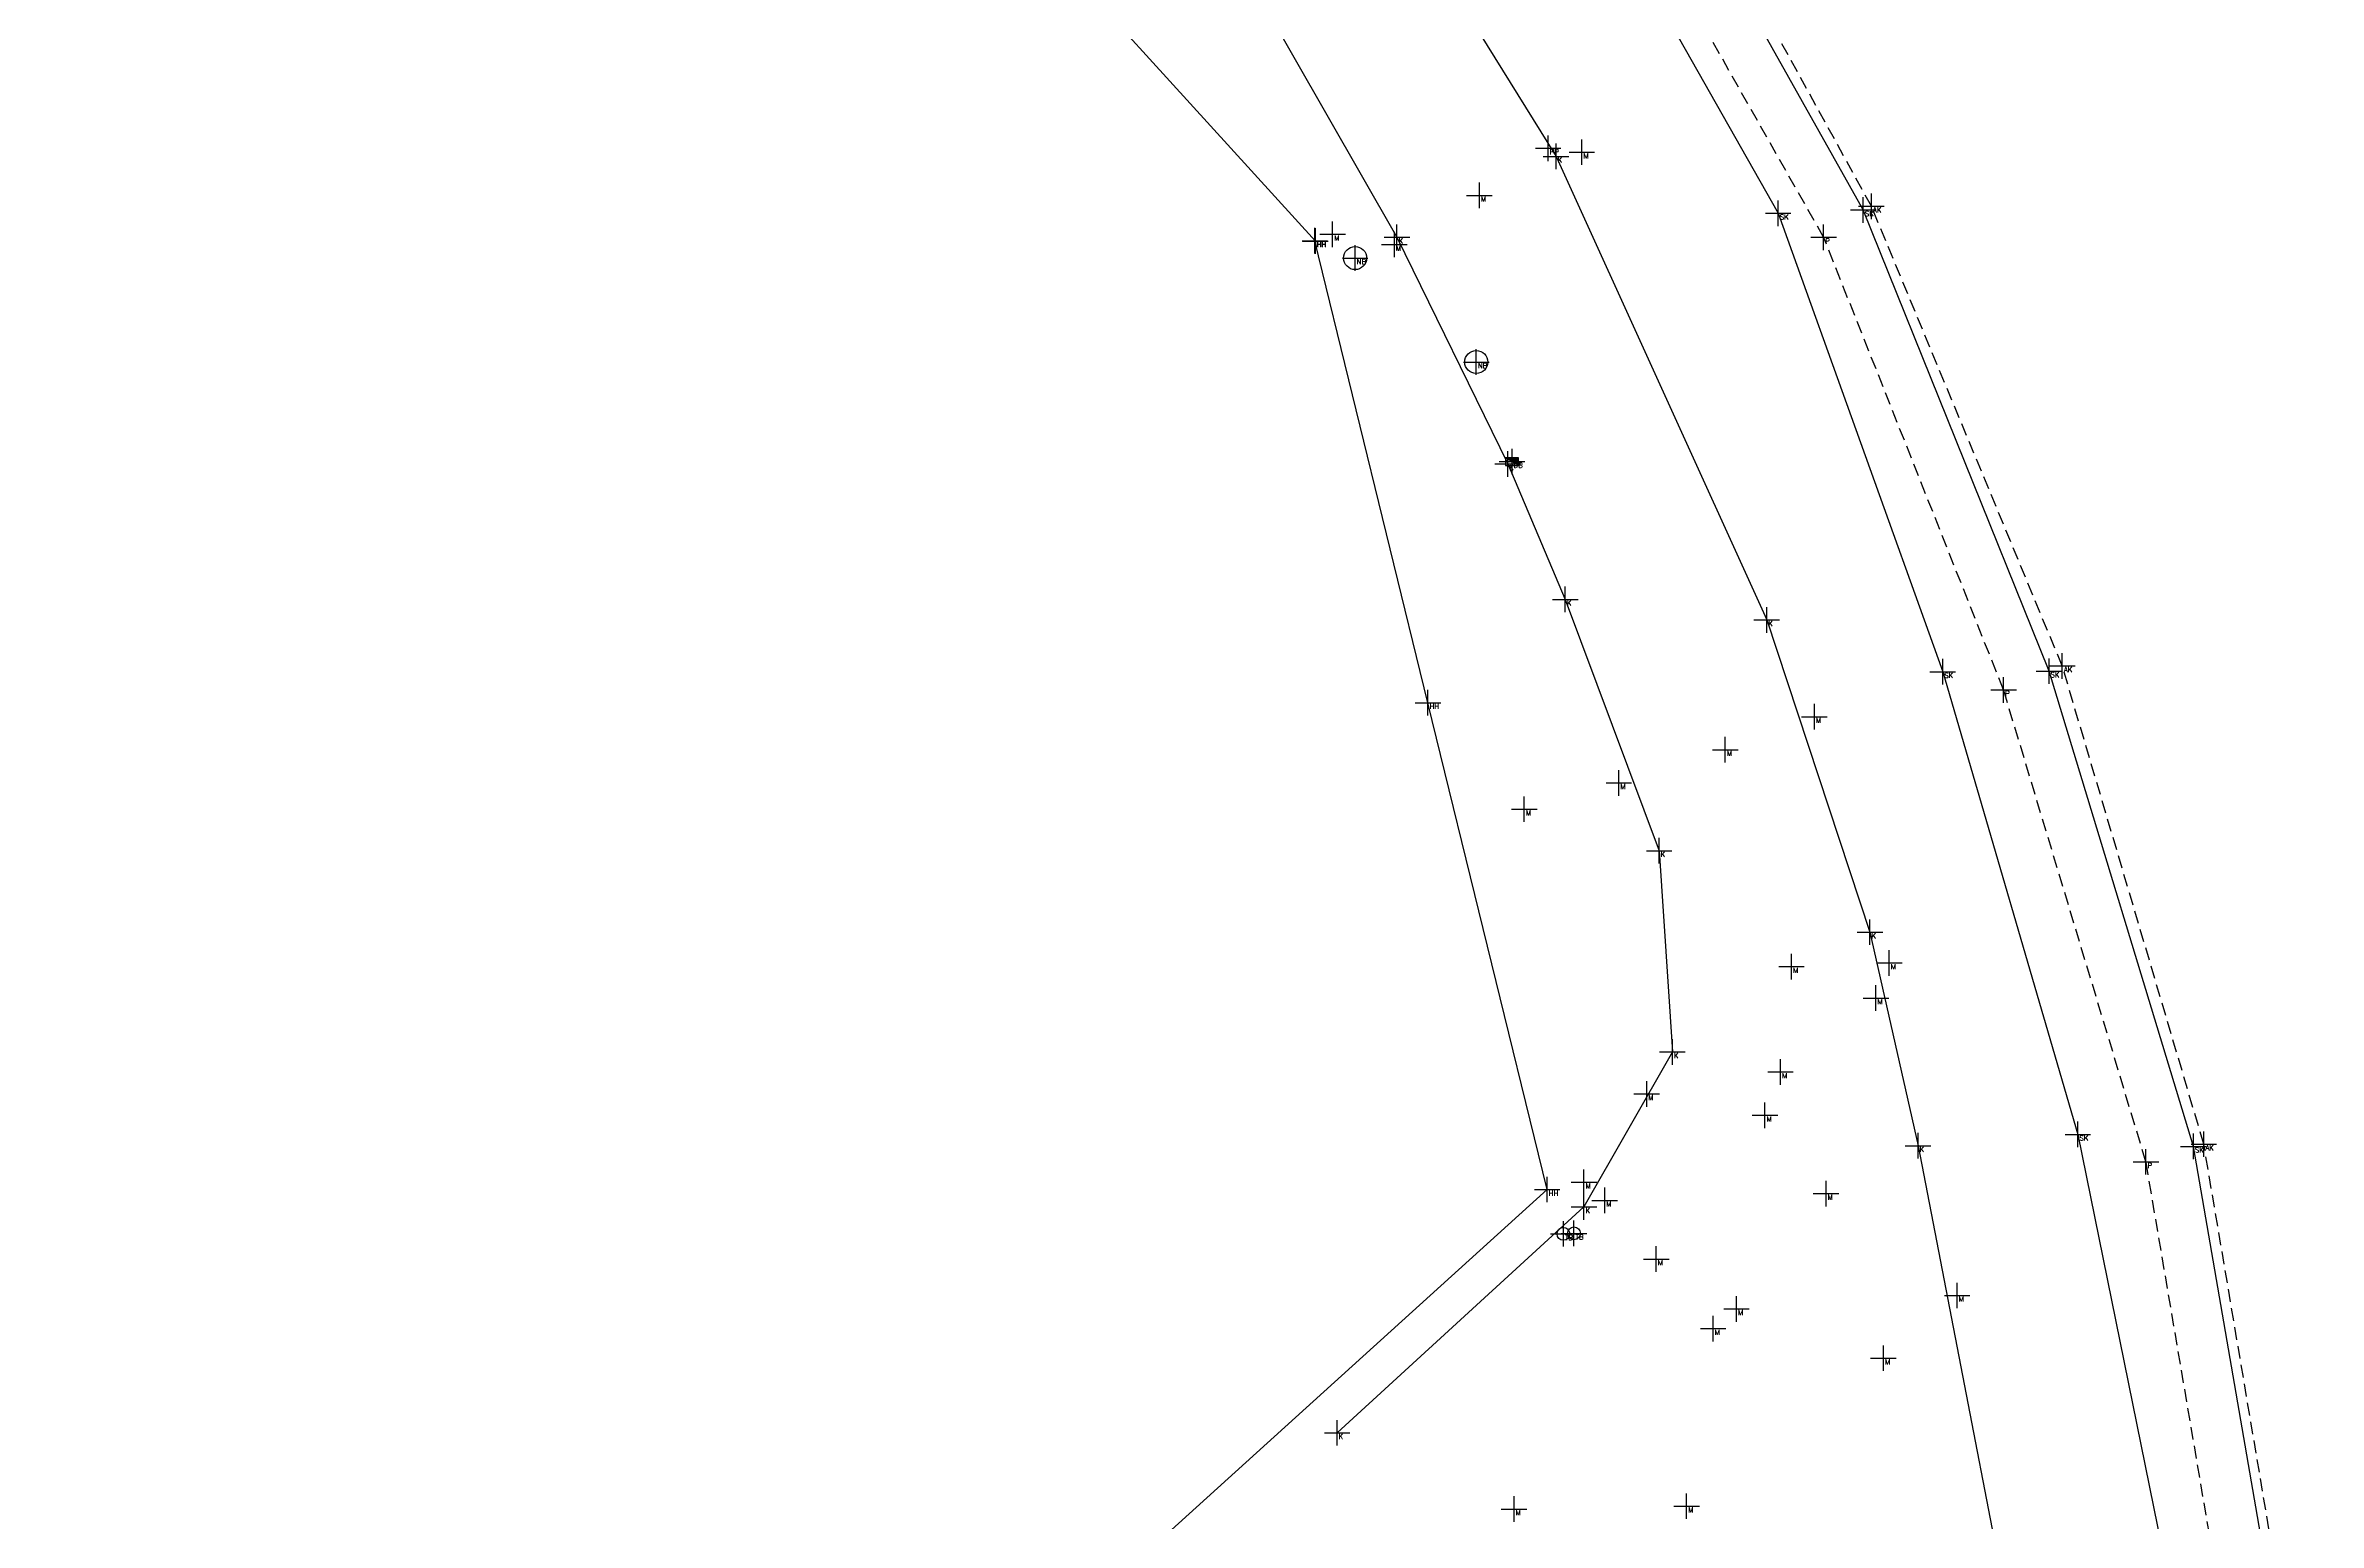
# Model space of a CAD drawing. Header units: metres. Extents: x 113488 to 113987, y 6281306 to 6282136.
# Drawn here: x 113897.2 to 113986, y 6281686.8 to 6281744.5 of the extents above; entities that cross this region are included whole.
import ezdxf
from ezdxf.enums import TextEntityAlignment as Align

# ---------------------------------------------------------------- set-up
doc = ezdxf.new("R2010")
doc.units = ezdxf.units.M
doc.header["$PDMODE"] = 2
doc.header["$PDSIZE"] = 0.5
doc.linetypes.add('DASHED', pattern=[0.75, 0.5, -0.25])
for name, color, linetype in [('M-1MATPKT', 7, 'Continuous'), ('M-2VA', 7, 'Continuous'), ('M-3YTOR', 7, 'Continuous'), ('M-7HUS', 7, 'Continuous'), ('M-BEF-BRUNNAR-INMÄTT', 7, 'Continuous'), ('M-BEF-BYGGNAD-INMÄTT', 7, 'Continuous'), ('M-BEF-SLÄNT', 4, 'Continuous'), ('M-BEF-VÄGKANT', 6, 'DASHED'), ('M-BEF-VÄGKANTSTÖD', 1, 'Continuous'), ('M-BRUNNAR', 3, 'Continuous'), ('M-BRUNNSLOCK', 1, 'Continuous'), ('pntdesc', 1, 'Continuous')]:
    doc.layers.add(name, color=color, linetype=linetype)
doc.styles.get("Standard").update_dxf_attribs({"font": 'simplex8.shx'})

# ---------------------------------------------------------------- blocks, each defined once
blk = doc.blocks.new('meas')
at = {"color": 0}
blk.add_point((0, 0), dxfattribs=at)
at = {"layer": 'pntdesc'}
blk.add_attdef('PNTDESC', text='', height=1, dxfattribs=at).set_placement((0.3, -0.21), align=Align.TOP_LEFT)
blk = doc.blocks.new('NB')
at = {"layer": 'M-BRUNNAR', "ltscale": 0.1}
blk.add_circle((0, 0), 0.45, dxfattribs=at)
blk = doc.blocks.new('BEF-DB')
blk.add_hatch(color=256).paths.add_polyline_path([(-0.25, 0.15), (0.25, -0.15), (0.25, 0.15)])
blk.add_line((0.25, -0.15), (-0.25, 0.15))
at = {"flags": 128}
blk.add_lwpolyline([(-0.25, 0.15), (-0.25, -0.15), (0.25, -0.15), (0.25, 0.15)], close=True, dxfattribs=at)
blk = doc.blocks.new('TB')
at = {"layer": 'M-BRUNNAR', "ltscale": 0.1}
blk.add_circle((0, 0), 0.25, dxfattribs=at)
at = {"layer": 'M-BRUNNSLOCK', "ltscale": 0.1}
blk.add_circle((0, 0), 0.25, dxfattribs=at)

msp = doc.modelspace()

# ---------------------------------------------------------------- linework, layer by layer
at = {"layer": 'M-BEF-BYGGNAD-INMÄTT'}
for points in [[(113845.039, 6281791.474, 7.57), (113848.249, 6281791.416, 7.579), (113869.108, 6281768.507, 7.563), (113868.314, 6281751.622, 7.557), (113886.579, 6281731.521, 7.582), (113895.029, 6281739.114, 7.591), (113895.868, 6281740.871, 7.578), (113896.289, 6281746.303, 6.387), (113900.469, 6281746.19, 6.417), (113900.679, 6281750.34, 6.394), (113904.857, 6281750.206, 6.412), (113905.045, 6281754.322, 6.411), (113909.161, 6281754.206, 6.42), (113909.306, 6281760.809, 6.392), (113915.143, 6281760.024, 7.544), (113916.494, 6281758.73, 7.585), (113922.225, 6281763.907, 6.451), (113932.899, 6281752.164, 7.347), (113946.8, 6281736.885, 7.226)], [(113916.037, 6281663.693, 7.491), (113931.201, 6281677.449, 7.445), (113955.861, 6281699.803, 7.305), (113951.201, 6281718.835, 7.411), (113946.781, 6281736.894, 7.202)]]:
    msp.add_polyline3d(points, dxfattribs=at)
at = {"layer": 'M-BEF-SLÄNT'}
for points in [[(113897.364, 6281811.533, 7.468), (113913.461, 6281799.789, 7.344), (113928.27, 6281787.089, 7.232), (113944.135, 6281770.621, 7.089), (113954.971, 6281755.48, 6.936), (113964.891, 6281737.969, 6.956), (113971.323, 6281720.044, 7.081), (113976.604, 6281701.959, 7.141), (113980.383, 6281683.359, 6.884)], [(113984.454, 6281682.192, 6.93), (113981.119, 6281701.49, 7.065), (113975.476, 6281720.068, 7.127), (113968.214, 6281738.1, 7.213), (113958.842, 6281754.802, 7.271), (113947.18, 6281771.178, 7.357), (113934.595, 6281785.129, 7.413), (113920.07, 6281798.348, 7.546), (113904.727, 6281810.869, 7.639)]]:
    msp.add_polyline3d(points, dxfattribs=at)
at = {"layer": 'M-BEF-VÄGKANT'}
for points in [[(113956.364, 6281565.12, 6.423), (113959.152, 6281569.5, 6.468), (113968.378, 6281585.781, 6.571), (113975.844, 6281603.863, 6.604), (113981.326, 6281622.876, 6.699), (113984.794, 6281641.815, 6.782), (113986.011, 6281661.816, 6.898), (113984.823, 6281682.098, 6.971), (113981.528, 6281701.576, 7.097), (113975.995, 6281720.273, 7.135), (113968.532, 6281738.245, 7.214), (113959.29, 6281755.043, 7.3), (113947.622, 6281771.424, 7.397), (113934.945, 6281785.499, 7.46), (113920.506, 6281798.868, 7.563), (113905.126, 6281811.343, 7.701), (113890.083, 6281823.101, 7.767), (113859.28, 6281848.055, 8.154), (113852.159, 6281854.819, 8.224), (113845.318, 6281862.06, 8.29), (113838.336, 6281870.053, 8.329)], [(113982.501, 6281681.89, 6.322), (113979.265, 6281700.884, 6.408), (113973.699, 6281719.336, 6.521), (113966.668, 6281737.03, 6.608), (113957.173, 6281753.769, 6.663), (113946.196, 6281770.081, 6.87), (113933.097, 6281783.792, 6.789), (113919.234, 6281796.924, 6.91), (113903.41, 6281809.212, 7.013), (113888.423, 6281820.797, 7.053), (113872.889, 6281833.03, 7.066), (113874.89, 6281835.036, 7.942), (113867.273, 6281841.308, 8.049), (113865.27, 6281838.921, 7.182), (113857.107, 6281845.73, 7.404), (113850.281, 6281852.835, 7.449), (113843.048, 6281860.272, 7.532), (113836.279, 6281868.33, 7.638)]]:
    msp.add_polyline3d(points, dxfattribs=at)
at = {"layer": 'M-BEF-VÄGKANTSTÖD'}
for points in [[(113831.512, 6281864.19, 7.563), (113839.003, 6281855.357, 7.446), (113848.323, 6281845.608, 7.255), (113857.809, 6281836.816, 7.051), (113865.706, 6281830.388, 6.947), (113879.588, 6281819.309, 6.811), (113896.614, 6281805.66, 6.653), (113906.084, 6281798.041, 6.58), (113915.854, 6281790.257, 6.553), (113920.525, 6281786.206, 6.569), (113929.395, 6281777.557, 6.631), (113935.702, 6281770.466, 6.714), (113943.762, 6281760.246, 6.788), (113956.21, 6281740.194, 6.937), (113964.444, 6281722.072, 7.053), (113968.476, 6281709.862, 7.158), (113970.36, 6281701.514, 7.185), (113975.197, 6281676.466, 7.037)], [(113923.337, 6281764.985, 6.428), (113924.577, 6281765.877, 6.497), (113928.003, 6281766.429, 6.541), (113931.377, 6281764.315, 6.598), (113933.484, 6281762.102, 6.585), (113934.101, 6281761.38, 6.629), (113938.962, 6281755.005, 6.683), (113944.571, 6281746.525, 6.748), (113949.989, 6281737.033, 6.828), (113954.318, 6281728.171, 6.876), (113956.57, 6281722.876, 6.932), (113960.237, 6281713.049, 7.011), (113960.755, 6281705.182, 7.112), (113957.3, 6281699.122, 7.166), (113947.653, 6281690.289, 7.241)]]:
    msp.add_polyline3d(points, dxfattribs=at)

# ---------------------------------------------------------------- block references
at = {"layer": 'M-1MATPKT', "color": 20}
ref = msp.add_blockref('meas', (113955.9, 6281740.512, 6.978), dxfattribs=dict(at, xscale=0.2, yscale=0.2, zscale=0.2))
ref.add_attrib('PNTDESC', 'PP', dxfattribs={"layer": 'pntdesc', "height": 0.2}).set_placement((113955.96, 6281740.47, 6.978), align=Align.TOP_LEFT)
at = {"layer": 'M-2VA', "color": 20}
ref = msp.add_blockref('meas', (113948.355, 6281736.218, 7.265), dxfattribs=dict(at, xscale=0.2, yscale=0.2, zscale=0.2))
ref.add_attrib('PNTDESC', 'NB', dxfattribs={"layer": 'pntdesc', "height": 0.2}).set_placement((113948.415, 6281736.176, 7.265), align=Align.TOP_LEFT)
ref = msp.add_blockref('meas', (113953.089, 6281732.154, 6.86), dxfattribs=dict(at, xscale=0.2, yscale=0.2, zscale=0.2))
ref.add_attrib('PNTDESC', 'NB', dxfattribs={"layer": 'pntdesc', "height": 0.2}).set_placement((113953.149, 6281732.112, 6.86), align=Align.TOP_LEFT)
at = {"layer": 'M-2VA', "color": 150}
ref = msp.add_blockref('meas', (113954.488, 6281728.259, 6.892), dxfattribs=dict(at, xscale=0.2, yscale=0.2, zscale=0.2))
ref.add_attrib('PNTDESC', 'DB', dxfattribs={"layer": 'pntdesc', "height": 0.2}).set_placement((113954.548, 6281728.217, 6.892), align=Align.TOP_LEFT)
at = {"layer": 'M-2VA', "color": 50}
ref = msp.add_blockref('meas', (113956.495, 6281698.069, 7.142), dxfattribs=dict(at, xscale=0.2, yscale=0.2, zscale=0.2))
ref.add_attrib('PNTDESC', 'TB', dxfattribs={"layer": 'pntdesc', "height": 0.2}).set_placement((113956.555, 6281698.027, 7.142), align=Align.TOP_LEFT)
ref = msp.add_blockref('meas', (113956.908, 6281698.088, 7.163), dxfattribs=dict(at, xscale=0.2, yscale=0.2, zscale=0.2))
ref.add_attrib('PNTDESC', 'TB', dxfattribs={"layer": 'pntdesc', "height": 0.2}).set_placement((113956.968, 6281698.046, 7.163), align=Align.TOP_LEFT)
at = {"layer": 'M-3YTOR', "color": 130}
ref = msp.add_blockref('meas', (113956.21, 6281740.194, 6.937), dxfattribs=dict(at, xscale=0.2, yscale=0.2, zscale=0.2))
ref.add_attrib('PNTDESC', 'K', dxfattribs={"layer": 'pntdesc', "height": 0.2}).set_placement((113956.27, 6281740.152, 6.937), align=Align.TOP_LEFT)
at = {"layer": 'M-3YTOR', "color": 90}
ref = msp.add_blockref('meas', (113957.216, 6281740.357, 7), dxfattribs=dict(at, xscale=0.2, yscale=0.2, zscale=0.2))
ref.add_attrib('PNTDESC', 'M', dxfattribs={"layer": 'pntdesc', "height": 0.2}).set_placement((113957.276, 6281740.315, 7), align=Align.TOP_LEFT)
ref = msp.add_blockref('meas', (113953.212, 6281738.669, 6.899), dxfattribs=dict(at, xscale=0.2, yscale=0.2, zscale=0.2))
ref.add_attrib('PNTDESC', 'M', dxfattribs={"layer": 'pntdesc', "height": 0.2}).set_placement((113953.272, 6281738.627, 6.899), align=Align.TOP_LEFT)
at = {"layer": 'M-3YTOR', "color": 20}
ref = msp.add_blockref('meas', (113964.891, 6281737.969, 6.956), dxfattribs=dict(at, xscale=0.2, yscale=0.2, zscale=0.2))
ref.add_attrib('PNTDESC', 'SK', dxfattribs={"layer": 'pntdesc', "height": 0.2}).set_placement((113964.951, 6281737.927, 6.956), align=Align.TOP_LEFT)
ref = msp.add_blockref('meas', (113968.214, 6281738.1, 7.213), dxfattribs=dict(at, xscale=0.2, yscale=0.2, zscale=0.2))
ref.add_attrib('PNTDESC', 'SK', dxfattribs={"layer": 'pntdesc', "height": 0.2}).set_placement((113968.274, 6281738.058, 7.213), align=Align.TOP_LEFT)
at = {"layer": 'M-3YTOR', "color": 28}
ref = msp.add_blockref('meas', (113968.532, 6281738.245, 7.214), dxfattribs=dict(at, xscale=0.2, yscale=0.2, zscale=0.2))
ref.add_attrib('PNTDESC', 'AK', dxfattribs={"layer": 'pntdesc', "height": 0.2}).set_placement((113968.592, 6281738.203, 7.214), align=Align.TOP_LEFT)
at = {"layer": 'M-3YTOR', "color": 90}
ref = msp.add_blockref('meas', (113947.474, 6281737.148, 7.271), dxfattribs=dict(at, xscale=0.2, yscale=0.2, zscale=0.2))
ref.add_attrib('PNTDESC', 'M', dxfattribs={"layer": 'pntdesc', "height": 0.2}).set_placement((113947.534, 6281737.106, 7.271), align=Align.TOP_LEFT)
ref = msp.add_blockref('meas', (113949.889, 6281736.748, 6.947), dxfattribs=dict(at, xscale=0.2, yscale=0.2, zscale=0.2))
ref.add_attrib('PNTDESC', 'M', dxfattribs={"layer": 'pntdesc', "height": 0.2}).set_placement((113949.949, 6281736.706, 6.947), align=Align.TOP_LEFT)
at = {"layer": 'M-3YTOR', "color": 130}
ref = msp.add_blockref('meas', (113949.989, 6281737.033, 6.828), dxfattribs=dict(at, xscale=0.2, yscale=0.2, zscale=0.2))
ref.add_attrib('PNTDESC', 'K', dxfattribs={"layer": 'pntdesc', "height": 0.2}).set_placement((113950.049, 6281736.991, 6.828), align=Align.TOP_LEFT)
at = {"layer": 'M-3YTOR', "color": 164}
ref = msp.add_blockref('meas', (113966.668, 6281737.03, 6.608), dxfattribs=dict(at, xscale=0.2, yscale=0.2, zscale=0.2))
ref.add_attrib('PNTDESC', 'P', dxfattribs={"layer": 'pntdesc', "height": 0.2}).set_placement((113966.728, 6281736.988, 6.608), align=Align.TOP_LEFT)
at = {"layer": 'M-3YTOR', "color": 130}
ref = msp.add_blockref('meas', (113954.318, 6281728.171, 6.876), dxfattribs=dict(at, xscale=0.2, yscale=0.2, zscale=0.2))
ref.add_attrib('PNTDESC', 'K', dxfattribs={"layer": 'pntdesc', "height": 0.2}).set_placement((113954.378, 6281728.129, 6.876), align=Align.TOP_LEFT)
ref = msp.add_blockref('meas', (113956.57, 6281722.876, 6.932), dxfattribs=dict(at, xscale=0.2, yscale=0.2, zscale=0.2))
ref.add_attrib('PNTDESC', 'K', dxfattribs={"layer": 'pntdesc', "height": 0.2}).set_placement((113956.63, 6281722.834, 6.932), align=Align.TOP_LEFT)
ref = msp.add_blockref('meas', (113964.444, 6281722.072, 7.053), dxfattribs=dict(at, xscale=0.2, yscale=0.2, zscale=0.2))
ref.add_attrib('PNTDESC', 'K', dxfattribs={"layer": 'pntdesc', "height": 0.2}).set_placement((113964.504, 6281722.03, 7.053), align=Align.TOP_LEFT)
at = {"layer": 'M-3YTOR', "color": 20}
ref = msp.add_blockref('meas', (113971.323, 6281720.044, 7.081), dxfattribs=dict(at, xscale=0.2, yscale=0.2, zscale=0.2))
ref.add_attrib('PNTDESC', 'SK', dxfattribs={"layer": 'pntdesc', "height": 0.2}).set_placement((113971.383, 6281720.002, 7.081), align=Align.TOP_LEFT)
ref = msp.add_blockref('meas', (113975.476, 6281720.068, 7.127), dxfattribs=dict(at, xscale=0.2, yscale=0.2, zscale=0.2))
ref.add_attrib('PNTDESC', 'SK', dxfattribs={"layer": 'pntdesc', "height": 0.2}).set_placement((113975.536, 6281720.026, 7.127), align=Align.TOP_LEFT)
at = {"layer": 'M-3YTOR', "color": 28}
ref = msp.add_blockref('meas', (113975.995, 6281720.273, 7.135), dxfattribs=dict(at, xscale=0.2, yscale=0.2, zscale=0.2))
ref.add_attrib('PNTDESC', 'AK', dxfattribs={"layer": 'pntdesc', "height": 0.2}).set_placement((113976.055, 6281720.231, 7.135), align=Align.TOP_LEFT)
at = {"layer": 'M-3YTOR', "color": 164}
ref = msp.add_blockref('meas', (113973.699, 6281719.336, 6.521), dxfattribs=dict(at, xscale=0.2, yscale=0.2, zscale=0.2))
ref.add_attrib('PNTDESC', 'P', dxfattribs={"layer": 'pntdesc', "height": 0.2}).set_placement((113973.759, 6281719.294, 6.521), align=Align.TOP_LEFT)
at = {"layer": 'M-3YTOR', "color": 90}
ref = msp.add_blockref('meas', (113966.304, 6281718.286, 7.208), dxfattribs=dict(at, xscale=0.2, yscale=0.2, zscale=0.2))
ref.add_attrib('PNTDESC', 'M', dxfattribs={"layer": 'pntdesc', "height": 0.2}).set_placement((113966.364, 6281718.244, 7.208), align=Align.TOP_LEFT)
ref = msp.add_blockref('meas', (113962.824, 6281716.996, 7.056), dxfattribs=dict(at, xscale=0.2, yscale=0.2, zscale=0.2))
ref.add_attrib('PNTDESC', 'M', dxfattribs={"layer": 'pntdesc', "height": 0.2}).set_placement((113962.884, 6281716.954, 7.056), align=Align.TOP_LEFT)
ref = msp.add_blockref('meas', (113958.661, 6281715.7, 7.112), dxfattribs=dict(at, xscale=0.2, yscale=0.2, zscale=0.2))
ref.add_attrib('PNTDESC', 'M', dxfattribs={"layer": 'pntdesc', "height": 0.2}).set_placement((113958.721, 6281715.658, 7.112), align=Align.TOP_LEFT)
ref = msp.add_blockref('meas', (113954.966, 6281714.671, 7.295), dxfattribs=dict(at, xscale=0.2, yscale=0.2, zscale=0.2))
ref.add_attrib('PNTDESC', 'M', dxfattribs={"layer": 'pntdesc', "height": 0.2}).set_placement((113955.026, 6281714.629, 7.295), align=Align.TOP_LEFT)
at = {"layer": 'M-3YTOR', "color": 130}
ref = msp.add_blockref('meas', (113960.237, 6281713.049, 7.011), dxfattribs=dict(at, xscale=0.2, yscale=0.2, zscale=0.2))
ref.add_attrib('PNTDESC', 'K', dxfattribs={"layer": 'pntdesc', "height": 0.2}).set_placement((113960.297, 6281713.007, 7.011), align=Align.TOP_LEFT)
ref = msp.add_blockref('meas', (113968.476, 6281709.862, 7.158), dxfattribs=dict(at, xscale=0.2, yscale=0.2, zscale=0.2))
ref.add_attrib('PNTDESC', 'K', dxfattribs={"layer": 'pntdesc', "height": 0.2}).set_placement((113968.536, 6281709.82, 7.158), align=Align.TOP_LEFT)
at = {"layer": 'M-3YTOR', "color": 90}
ref = msp.add_blockref('meas', (113965.412, 6281708.516, 7.122), dxfattribs=dict(at, xscale=0.2, yscale=0.2, zscale=0.2))
ref.add_attrib('PNTDESC', 'M', dxfattribs={"layer": 'pntdesc', "height": 0.2}).set_placement((113965.472, 6281708.474, 7.122), align=Align.TOP_LEFT)
ref = msp.add_blockref('meas', (113969.231, 6281708.66, 7.287), dxfattribs=dict(at, xscale=0.2, yscale=0.2, zscale=0.2))
ref.add_attrib('PNTDESC', 'M', dxfattribs={"layer": 'pntdesc', "height": 0.2}).set_placement((113969.291, 6281708.618, 7.287), align=Align.TOP_LEFT)
ref = msp.add_blockref('meas', (113968.71, 6281707.288, 7.209), dxfattribs=dict(at, xscale=0.2, yscale=0.2, zscale=0.2))
ref.add_attrib('PNTDESC', 'M', dxfattribs={"layer": 'pntdesc', "height": 0.2}).set_placement((113968.77, 6281707.246, 7.209), align=Align.TOP_LEFT)
at = {"layer": 'M-3YTOR', "color": 130}
ref = msp.add_blockref('meas', (113960.755, 6281705.182, 7.112), dxfattribs=dict(at, xscale=0.2, yscale=0.2, zscale=0.2))
ref.add_attrib('PNTDESC', 'K', dxfattribs={"layer": 'pntdesc', "height": 0.2}).set_placement((113960.815, 6281705.14, 7.112), align=Align.TOP_LEFT)
at = {"layer": 'M-3YTOR', "color": 90}
ref = msp.add_blockref('meas', (113964.981, 6281704.398, 7.161), dxfattribs=dict(at, xscale=0.2, yscale=0.2, zscale=0.2))
ref.add_attrib('PNTDESC', 'M', dxfattribs={"layer": 'pntdesc', "height": 0.2}).set_placement((113965.041, 6281704.356, 7.161), align=Align.TOP_LEFT)
ref = msp.add_blockref('meas', (113959.751, 6281703.54, 7.19), dxfattribs=dict(at, xscale=0.2, yscale=0.2, zscale=0.2))
ref.add_attrib('PNTDESC', 'M', dxfattribs={"layer": 'pntdesc', "height": 0.2}).set_placement((113959.811, 6281703.498, 7.19), align=Align.TOP_LEFT)
ref = msp.add_blockref('meas', (113964.373, 6281702.703, 7.159), dxfattribs=dict(at, xscale=0.2, yscale=0.2, zscale=0.2))
ref.add_attrib('PNTDESC', 'M', dxfattribs={"layer": 'pntdesc', "height": 0.2}).set_placement((113964.433, 6281702.661, 7.159), align=Align.TOP_LEFT)
at = {"layer": 'M-3YTOR', "color": 20}
ref = msp.add_blockref('meas', (113976.604, 6281701.959, 7.141), dxfattribs=dict(at, xscale=0.2, yscale=0.2, zscale=0.2))
ref.add_attrib('PNTDESC', 'SK', dxfattribs={"layer": 'pntdesc', "height": 0.2}).set_placement((113976.664, 6281701.917, 7.141), align=Align.TOP_LEFT)
at = {"layer": 'M-3YTOR', "color": 130}
ref = msp.add_blockref('meas', (113970.36, 6281701.514, 7.185), dxfattribs=dict(at, xscale=0.2, yscale=0.2, zscale=0.2))
ref.add_attrib('PNTDESC', 'K', dxfattribs={"layer": 'pntdesc', "height": 0.2}).set_placement((113970.42, 6281701.472, 7.185), align=Align.TOP_LEFT)
at = {"layer": 'M-3YTOR', "color": 20}
ref = msp.add_blockref('meas', (113981.119, 6281701.49, 7.065), dxfattribs=dict(at, xscale=0.2, yscale=0.2, zscale=0.2))
ref.add_attrib('PNTDESC', 'SK', dxfattribs={"layer": 'pntdesc', "height": 0.2}).set_placement((113981.179, 6281701.448, 7.065), align=Align.TOP_LEFT)
at = {"layer": 'M-3YTOR', "color": 28}
ref = msp.add_blockref('meas', (113981.528, 6281701.576, 7.097), dxfattribs=dict(at, xscale=0.2, yscale=0.2, zscale=0.2))
ref.add_attrib('PNTDESC', 'AK', dxfattribs={"layer": 'pntdesc', "height": 0.2}).set_placement((113981.588, 6281701.534, 7.097), align=Align.TOP_LEFT)
at = {"layer": 'M-3YTOR', "color": 90}
ref = msp.add_blockref('meas', (113957.298, 6281700.088, 7.272), dxfattribs=dict(at, xscale=0.2, yscale=0.2, zscale=0.2))
ref.add_attrib('PNTDESC', 'M', dxfattribs={"layer": 'pntdesc', "height": 0.2}).set_placement((113957.358, 6281700.046, 7.272), align=Align.TOP_LEFT)
at = {"layer": 'M-3YTOR', "color": 164}
ref = msp.add_blockref('meas', (113979.265, 6281700.884, 6.408), dxfattribs=dict(at, xscale=0.2, yscale=0.2, zscale=0.2))
ref.add_attrib('PNTDESC', 'P', dxfattribs={"layer": 'pntdesc', "height": 0.2}).set_placement((113979.325, 6281700.842, 6.408), align=Align.TOP_LEFT)
at = {"layer": 'M-3YTOR', "color": 90}
ref = msp.add_blockref('meas', (113958.111, 6281699.379, 7.142), dxfattribs=dict(at, xscale=0.2, yscale=0.2, zscale=0.2))
ref.add_attrib('PNTDESC', 'M', dxfattribs={"layer": 'pntdesc', "height": 0.2}).set_placement((113958.171, 6281699.337, 7.142), align=Align.TOP_LEFT)
ref = msp.add_blockref('meas', (113966.762, 6281699.644, 7.222), dxfattribs=dict(at, xscale=0.2, yscale=0.2, zscale=0.2))
ref.add_attrib('PNTDESC', 'M', dxfattribs={"layer": 'pntdesc', "height": 0.2}).set_placement((113966.822, 6281699.602, 7.222), align=Align.TOP_LEFT)
at = {"layer": 'M-3YTOR', "color": 130}
ref = msp.add_blockref('meas', (113957.3, 6281699.122, 7.166), dxfattribs=dict(at, xscale=0.2, yscale=0.2, zscale=0.2))
ref.add_attrib('PNTDESC', 'K', dxfattribs={"layer": 'pntdesc', "height": 0.2}).set_placement((113957.36, 6281699.08, 7.166), align=Align.TOP_LEFT)
at = {"layer": 'M-3YTOR', "color": 90}
ref = msp.add_blockref('meas', (113960.124, 6281697.081, 7.19), dxfattribs=dict(at, xscale=0.2, yscale=0.2, zscale=0.2))
ref.add_attrib('PNTDESC', 'M', dxfattribs={"layer": 'pntdesc', "height": 0.2}).set_placement((113960.184, 6281697.039, 7.19), align=Align.TOP_LEFT)
ref = msp.add_blockref('meas', (113971.885, 6281695.66, 7.356), dxfattribs=dict(at, xscale=0.2, yscale=0.2, zscale=0.2))
ref.add_attrib('PNTDESC', 'M', dxfattribs={"layer": 'pntdesc', "height": 0.2}).set_placement((113971.945, 6281695.618, 7.356), align=Align.TOP_LEFT)
ref = msp.add_blockref('meas', (113963.26, 6281695.135, 7.249), dxfattribs=dict(at, xscale=0.2, yscale=0.2, zscale=0.2))
ref.add_attrib('PNTDESC', 'M', dxfattribs={"layer": 'pntdesc', "height": 0.2}).set_placement((113963.32, 6281695.093, 7.249), align=Align.TOP_LEFT)
ref = msp.add_blockref('meas', (113962.348, 6281694.364, 7.257), dxfattribs=dict(at, xscale=0.2, yscale=0.2, zscale=0.2))
ref.add_attrib('PNTDESC', 'M', dxfattribs={"layer": 'pntdesc', "height": 0.2}).set_placement((113962.408, 6281694.322, 7.257), align=Align.TOP_LEFT)
ref = msp.add_blockref('meas', (113969.004, 6281693.207, 7.224), dxfattribs=dict(at, xscale=0.2, yscale=0.2, zscale=0.2))
ref.add_attrib('PNTDESC', 'M', dxfattribs={"layer": 'pntdesc', "height": 0.2}).set_placement((113969.064, 6281693.165, 7.224), align=Align.TOP_LEFT)
at = {"layer": 'M-3YTOR', "color": 130}
ref = msp.add_blockref('meas', (113947.653, 6281690.289, 7.241), dxfattribs=dict(at, xscale=0.2, yscale=0.2, zscale=0.2))
ref.add_attrib('PNTDESC', 'K', dxfattribs={"layer": 'pntdesc', "height": 0.2}).set_placement((113947.713, 6281690.247, 7.241), align=Align.TOP_LEFT)
at = {"layer": 'M-3YTOR', "color": 90}
ref = msp.add_blockref('meas', (113954.567, 6281687.307, 7.31), dxfattribs=dict(at, xscale=0.2, yscale=0.2, zscale=0.2))
ref.add_attrib('PNTDESC', 'M', dxfattribs={"layer": 'pntdesc', "height": 0.2}).set_placement((113954.627, 6281687.265, 7.31), align=Align.TOP_LEFT)
ref = msp.add_blockref('meas', (113961.313, 6281687.423, 7.236), dxfattribs=dict(at, xscale=0.2, yscale=0.2, zscale=0.2))
ref.add_attrib('PNTDESC', 'M', dxfattribs={"layer": 'pntdesc', "height": 0.2}).set_placement((113961.373, 6281687.381, 7.236), align=Align.TOP_LEFT)
at = {"layer": 'M-7HUS', "color": 150}
ref = msp.add_blockref('meas', (113946.781, 6281736.894, 7.202), dxfattribs=dict(at, xscale=0.2, yscale=0.2, zscale=0.2))
ref.add_attrib('PNTDESC', 'HH', dxfattribs={"layer": 'pntdesc', "height": 0.2}).set_placement((113946.841, 6281736.852, 7.202), align=Align.TOP_LEFT)
ref = msp.add_blockref('meas', (113946.8, 6281736.885, 7.226), dxfattribs=dict(at, xscale=0.2, yscale=0.2, zscale=0.2))
ref.add_attrib('PNTDESC', 'HH', dxfattribs={"layer": 'pntdesc', "height": 0.2}).set_placement((113946.86, 6281736.843, 7.226), align=Align.TOP_LEFT)
ref = msp.add_blockref('meas', (113951.201, 6281718.835, 7.411), dxfattribs=dict(at, xscale=0.2, yscale=0.2, zscale=0.2))
ref.add_attrib('PNTDESC', 'HH', dxfattribs={"layer": 'pntdesc', "height": 0.2}).set_placement((113951.261, 6281718.793, 7.411), align=Align.TOP_LEFT)
ref = msp.add_blockref('meas', (113955.861, 6281699.803, 7.305), dxfattribs=dict(at, xscale=0.2, yscale=0.2, zscale=0.2))
ref.add_attrib('PNTDESC', 'HH', dxfattribs={"layer": 'pntdesc', "height": 0.2}).set_placement((113955.921, 6281699.761, 7.305), align=Align.TOP_LEFT)
at = {"layer": 'M-BEF-BRUNNAR-INMÄTT'}
for name, p in [('NB', (113948.355, 6281736.218, 7.265)), ('NB', (113953.089, 6281732.154, 6.86)), ('BEF-DB', (113954.488, 6281728.259, 6.892)), ('TB', (113956.495, 6281698.069, 7.142)), ('TB', (113956.908, 6281698.088, 7.163))]:
    msp.add_blockref(name, p, dxfattribs=at)

doc.saveas('drawing.dxf')
